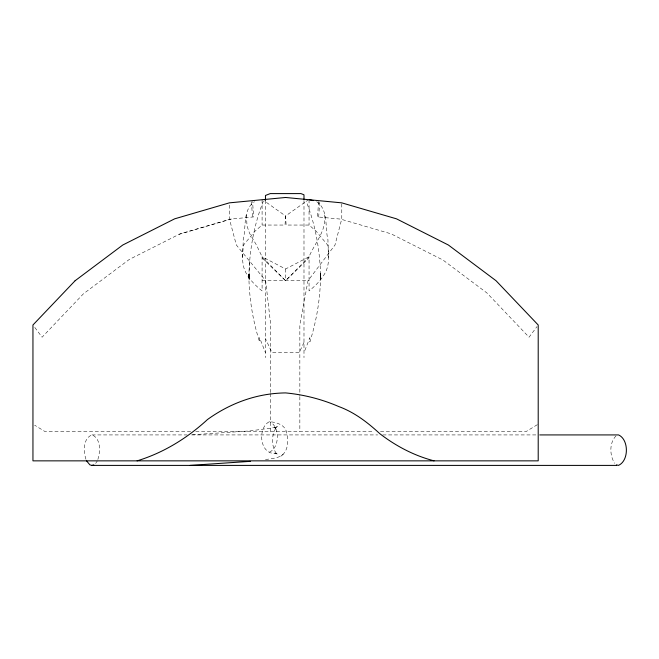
<?xml version="1.0" encoding="UTF-8"?>
<svg xmlns="http://www.w3.org/2000/svg" width="659" height="659" viewBox="0 0 659 659"><rect width="100%" height="100%" fill="white"/><g stroke="black" fill="none" stroke-linecap="round" stroke-linejoin="round"><path stroke-width="0.49" stroke-dasharray="3.29 2.47" d="M246.524 214.883L246.968 225.889L249.563 233.311L256.433 245.016L262.093 256.755L285.578 280.709L309.055 257.974M320.538 277.423L320.274 279.597L320.274 273.534L320.538 275.709L320.538 274.498C319.796 249.448 315.348 224.381 306.073 201.044M263.386 201.044C254.102 224.398 249.646 249.489 248.913 274.564L248.913 278.823L249.176 273.534L248.913 278.568C249.464 300.051 253.031 321.411 259.572 341.881L259.572 337.738L265.462 352.623M249.02 276.928L249.176 279.597L248.913 275.709M320.505 275.437L320.538 274.474L320.538 278.568L320.538 274.498C320.513 297.341 316.79 320.117 309.887 341.881L309.887 337.738L303.988 352.623M248.913 278.568L249.044 276.566M324.632 214.883C326.633 230.856 314.73 242.973 309.055 256.755L285.578 268.996L262.093 256.755L262.093 290.899C255.519 285.685 249.506 279.622 245.593 272.126C240.832 262.554 243.089 251.614 243.196 241.392L243.196 239.802C246.4 227.775 242.405 209.677 254.481 201.72M320.538 274.498L320.538 278.568M249.588 261.31L249.028 276.286M242.52 257.537L243.196 245.436L255.082 231.111L262.093 225.048L285.026 225.048L285.578 215.995L308.544 199.677M318.569 201.654L317.531 216.91L340.662 219.118L391.108 233.846L442.972 260.025L486.869 292.917L529.053 337.202L536.978 326.625M318.668 217.017L319.714 201.769M316.666 201.72C328.742 209.677 324.747 227.775 327.96 239.802L327.96 241.392C328.067 251.614 330.324 262.554 325.562 272.126C321.641 279.622 315.628 285.685 309.055 290.899L309.055 256.755L285.578 280.709L262.093 257.974M248.913 277.423L248.995 276.739M97.853 459.438C100.44 451.679 101.016 438.416 91.988 434.924C82.433 438.614 83.331 452.848 86.527 460.872M303.988 342.392L299.219 352.623L271.969 352.623L265.462 338.668M282.571 454.801C288.469 449.413 288.345 440.088 286.706 432.839C285.232 424.602 276.607 422.427 269.523 421.636C257.331 427.329 259.284 454.982 275.866 453.408L273.922 452.898L277.208 454.035L275.388 452.511L276.36 453.656C271.244 446.011 271.261 434.891 276.385 427.254L275.042 428.399L278.205 425.73L276.862 426.875L273.213 428.012L275.157 427.502L250.395 430.871L190.089 434.924M95.662 463.409L97.244 461.012M265.486 459.611C271.03 458.532 277.39 458.516 282.093 455.18M280.75 456.325L283.922 453.656M615.992 435.92C609.18 442.897 609.567 455.402 614.674 463.318M537.357 424.66L526.327 431.447L378.727 431.447M179.026 234.365L231.276 219.043M269.498 452.123C279.927 447.469 279.984 426.266 269.523 421.636M328.627 257.537L327.96 245.436L316.073 231.111L309.055 225.048L286.121 225.048L285.578 215.995L264.251 200.838M262.093 280.709L309.055 280.709M190.616 431.447L44.82 431.447L34.647 425.187M195.748 431.447L373.604 431.447M91.988 434.924L187.098 434.924M191.563 434.924L377.689 434.924M382.813 434.924L537.695 434.924M34.779 327.432L42.094 337.202L83.446 293.79L129.205 259.506L180.047 233.846L230.485 219.118L253.624 216.91L252.586 201.654M251.441 201.769L252.479 217.017M249.02 276.203L248.921 274.943M248.945 275.437L248.913 274.474L248.937 275.305M341.774 203.853L341.774 218.837L334.986 245.016L307.992 280.709L299.845 324.994L299.845 395.622M309.055 199.726L309.055 225.048M303.988 200.509L303.988 357.656M299.845 396.644L299.845 431.447M285.578 268.996L285.578 280.709M270.725 392.55L270.725 324.994L265.659 280.709L236.35 245.016L229.373 218.837L229.373 202.857M270.725 393.571L270.725 431.447M265.462 200.509L265.462 357.656M262.093 199.726L262.093 225.048"/><path stroke-width="0.99" d="M86.527 460.872L89.904 464.859L91.865 465.402L93.833 464.908M250.371 461.349L190.031 465.402M539.737 434.924L618.562 434.924C629.015 439.594 629.007 460.888 618.439 465.402L616.486 464.859M91.865 465.402L616.635 465.402M309.425 199.759L313.19 200.616M303.988 194.792L300.957 193.598L270.231 193.598L265.462 195.476L265.462 200.509M303.988 195.476L303.988 199.504M137.088 460.863A204.933 181.579 -90 0 0 167.839 447.988C182.222 440.253 195.501 430.549 207.511 419.511C220.872 409.865 235.823 402.402 251.68 397.871A133.167 131.438 90 0 1 285.578 392.912A179.38 177.049 -90 0 1 338.677 406.521C354.484 412.312 367.607 422.435 379.839 433.696C390.713 442.074 402.6 449.166 415.269 454.496A173.301 153.547 90 0 0 434.067 460.855M75.134 280.709L32.95 324.994L32.95 460.855L538.205 460.855L538.205 324.994L496.021 280.709L448.375 245.016L396.512 218.837L341.774 202.857L285.578 197.478L229.373 202.857L174.635 218.837L122.772 245.016L75.134 280.709"/></g></svg>
